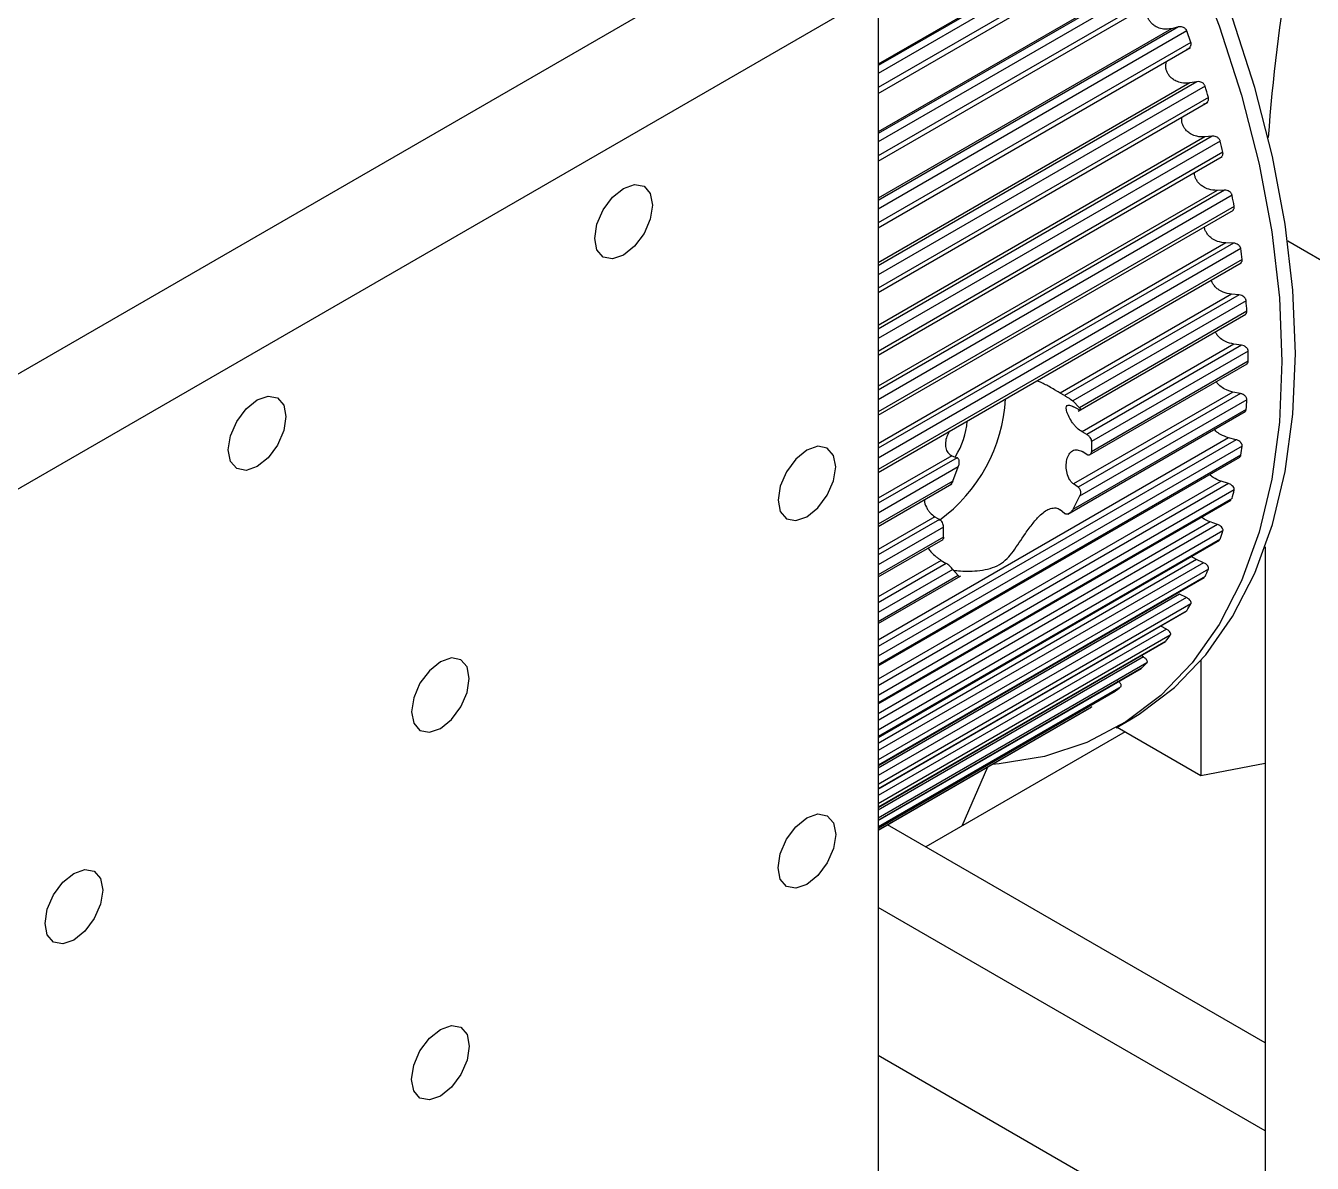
# Model space of a CAD drawing. Header units: millimetres. Extents: x -689 to -21, y -695 to 123.
# Drawn here: x -309.3 to -245.5, y -57.3 to -0.9 of the extents above; entities that cross this region are included whole.
import ezdxf

# ---------------------------------------------------------------- set-up
doc = ezdxf.new("R2010")
doc.units = ezdxf.units.MM

msp = doc.modelspace()

# ---------------------------------------------------------------- linework, layer by layer
at = {"color": 7, "linetype": 'Continuous', "lineweight": 25}
for p, q in [((-254.349, 4.426), (-267.003, -2.879)), ((-254.676, 4.291), (-267.003, -2.825)), ((-253.928, 4.274), (-267.003, -3.274)), ((-603.055, -187.544), (-271.953, 3.598)), ((-253.671, 3.717), (-267.003, -3.98)), ((-267.003, -4.269), (-253.677, 3.424)), ((-253.153, 1.737), (-267.003, -6.258)), ((-253.49, 1.627), (-267.003, -6.174)), ((-252.736, 1.562), (-267.003, -6.674)), ((-598.106, -190.401), (-267.003, 0.741)), ((-252.507, 0.999), (-267.003, -7.369)), ((-267.003, 0.741), (-267.003, -62.133)), ((-267.003, -7.632), (-252.523, 0.727)), ((-252.096, -0.972), (-267.003, -9.578)), ((-252.443, -1.059), (-267.003, -9.464)), ((-251.685, -1.171), (-267.003, -10.014)), ((-252.096, -0.972), (-252.443, -1.059)), ((-251.486, -1.736), (-251.685, -1.171)), ((-251.486, -1.736), (-267.003, -10.694)), ((-267.003, -10.93), (-251.51, -1.986)), ((-251.185, -3.687), (-267.003, -12.819)), ((-251.54, -3.75), (-267.003, -12.676)), ((-251.185, -3.687), (-251.54, -3.75)), ((-250.782, -3.907), (-267.003, -13.271)), ((-250.614, -4.471), (-267.003, -13.932)), ((-267.003, -14.143), (-250.645, -4.7)), ((-250.425, -6.391), (-267.003, -15.961)), ((-250.787, -6.429), (-267.003, -15.79)), ((-250.032, -6.63), (-267.003, -16.427)), ((-250.425, -6.391), (-250.787, -6.429)), ((-249.897, -7.189), (-267.003, -17.064)), ((-267.003, -17.25), (-249.933, -7.396)), ((-249.822, -9.066), (-267.003, -18.984)), ((-250.189, -9.08), (-267.003, -18.786)), ((-249.44, -9.322), (-267.003, -19.461)), ((-249.822, -9.066), (-250.189, -9.08)), ((-249.338, -9.873), (-267.003, -20.07)), ((-267.003, -20.233), (-249.378, -10.059)), ((-249.75, -11.687), (-267.003, -21.647)), ((-249.379, -11.696), (-267.003, -21.87)), ((-249.01, -11.968), (-267.003, -22.355)), ((-249.379, -11.696), (-249.75, -11.687)), ((-242.849, -13.814), (-246.683, -11.6)), ((-248.941, -12.506), (-267.003, -22.933)), ((-267.003, -23.074), (-248.985, -12.672)), ((-249.472, -14.233), (-257.965, -19.136)), ((-249.098, -14.265), (-257.75, -19.259)), ((-248.744, -14.55), (-257.348, -19.517)), ((-249.098, -14.265), (-249.472, -14.233)), ((-257.086, -20.029), (-248.754, -15.219)), ((-248.709, -15.074), (-257.005, -19.863)), ((-249.357, -16.703), (-256.888, -21.051)), ((-248.982, -16.757), (-256.651, -21.184)), ((-248.643, -17.053), (-256.416, -21.541)), ((-248.982, -16.757), (-249.357, -16.703)), ((-256.518, -22.204), (-248.689, -17.685)), ((-248.643, -17.559), (-256.416, -22.046)), ((-257.75, -19.259), (-257.965, -19.136)), ((-249.405, -19.082), (-257.307, -23.643)), ((-249.03, -19.156), (-249.405, -19.082)), ((-257.348, -19.517), (-257.005, -19.863)), ((-249.03, -19.156), (-257.077, -23.802)), ((-248.709, -19.462), (-257.005, -24.251)), ((-257.595, -25.137), (-248.789, -20.053)), ((-248.744, -19.946), (-257.348, -24.913)), ((-257.077, -19.937), (-257.307, -19.813)), ((-256.651, -21.184), (-256.888, -21.051)), ((-249.617, -21.354), (-267.003, -31.391)), ((-249.244, -21.449), (-267.003, -31.701)), ((-249.244, -21.449), (-249.617, -21.354)), ((-248.941, -21.761), (-267.003, -32.188)), ((-249.01, -22.221), (-267.003, -32.608)), ((-263.345, -22.242), (-267.003, -24.354)), ((-267.003, -32.673), (-249.053, -22.31)), ((-263.345, -22.242), (-263.088, -22.341)), ((-256.651, -22.175), (-256.888, -22.033)), ((-263.088, -22.341), (-267.003, -24.601)), ((-263.027, -22.795), (-267.003, -25.091)), ((-263.301, -23.497), (-263.027, -22.795)), ((-263.301, -23.497), (-267.003, -25.634)), ((-249.991, -23.506), (-267.003, -33.327)), ((-249.621, -23.621), (-249.991, -23.506)), ((-249.621, -23.621), (-267.003, -33.655)), ((-267.003, -25.754), (-263.345, -23.642)), ((-249.338, -23.937), (-267.003, -34.134)), ((-257.005, -24.251), (-257.348, -24.913)), ((-257.077, -23.802), (-257.307, -23.643)), ((-249.44, -24.369), (-267.003, -34.508)), ((-267.003, -34.558), (-249.48, -24.442)), ((-264.192, -25.268), (-267.003, -26.89)), ((-263.954, -25.4), (-267.003, -27.16)), ((-250.524, -25.525), (-267.003, -35.038)), ((-264.192, -25.268), (-263.954, -25.4)), ((-257.75, -25.101), (-257.965, -24.926)), ((-250.16, -25.658), (-250.524, -25.525)), ((-250.16, -25.658), (-267.003, -35.381)), ((-263.757, -25.778), (-267.003, -27.652)), ((-249.897, -25.976), (-267.003, -35.851)), ((-263.757, -26.284), (-267.003, -28.157)), ((-250.032, -26.378), (-267.003, -36.175)), ((-267.003, -28.257), (-263.781, -26.397)), ((-267.003, -36.212), (-250.067, -26.435)), ((-247.799, -26.767), (-247.799, -63.041)), ((-251.214, -27.398), (-267.003, -36.513)), ((-263.87, -27.432), (-267.003, -29.241)), ((-263.87, -27.432), (-263.625, -27.582)), ((-251.214, -27.398), (-251.475, -27.248)), ((-250.856, -27.548), (-251.214, -27.398)), ((-250.856, -27.548), (-267.003, -36.869)), ((-263.625, -27.582), (-267.003, -29.532)), ((-250.614, -27.865), (-267.003, -37.326)), ((-263.301, -27.885), (-267.003, -30.022)), ((-263.027, -28.191), (-263.301, -27.885)), ((-263.027, -28.191), (-267.003, -30.487)), ((-267.003, -30.568), (-262.903, -28.201)), ((-250.782, -28.235), (-267.003, -37.599)), ((-267.003, -37.625), (-250.811, -28.277)), ((-252.057, -29.114), (-267.003, -37.742)), ((-251.706, -29.279), (-267.003, -38.109)), ((-251.706, -29.279), (-252.057, -29.114)), ((-251.486, -29.593), (-267.003, -38.55)), ((-251.685, -29.929), (-267.003, -38.771)), ((-267.003, -38.787), (-251.707, -29.957)), ((-252.704, -30.84), (-267.003, -39.095)), ((-252.507, -31.149), (-267.003, -39.517)), ((-252.704, -30.84), (-252.983, -30.694)), ((-252.736, -31.448), (-267.003, -39.684)), ((-267.003, -39.693), (-252.75, -31.465)), ((-253.844, -32.223), (-267.003, -39.819)), ((-253.671, -32.524), (-267.003, -40.22)), ((-253.844, -32.223), (-253.953, -32.16)), ((-250.987, -32.403), (-250.987, -38.109)), ((-253.928, -32.784), (-267.003, -40.332)), ((-267.003, -40.336), (-253.932, -32.791)), ((-254.969, -33.709), (-267.003, -40.655)), ((-267.003, -40.712), (-255.248, -33.926)), ((-255.254, -33.929), (-267.003, -40.712)), ((-256.396, -34.696), (-267.003, -40.82)), ((-267.003, -40.821), (-256.552, -34.788)), ((-255.189, -35.733), (-254.517, -35.345)), ((-255.146, -35.708), (-250.987, -38.109)), ((-254.74, -35.943), (-264.631, -41.652)), ((-250.987, -38.109), (-247.799, -37.486)), ((-261.574, -37.687), (-262.844, -40.621)), ((-247.799, -51.369), (-266.537, -40.552)), ((-247.799, -55.734), (-267.003, -44.647)), ((-247.092, -63.49), (-267.003, -51.995))]:
    msp.add_line(p, q, dxfattribs=at)
at = {"color": 7, "linetype": 'Continuous', "lineweight": 25, "flags": 128}
for points in [[(-281.644, 33.941), (-279.022, 33.01), (-276.364, 31.769), (-273.693, 30.228), (-271.035, 28.4), (-268.413, 26.303), (-265.851, 23.955), (-263.372, 21.378), (-260.999, 18.595), (-258.753, 15.631), (-256.654, 12.513), (-254.721, 9.27), (-252.972, 5.93), (-251.424, 2.524), (-250.088, -0.917), (-248.979, -4.362), (-248.106, -7.78), (-247.476, -11.14), (-247.096, -14.412), (-246.969, -17.565)], [(-246.297, -17.177), (-246.425, -14.024), (-246.805, -10.753), (-247.434, -7.393), (-248.307, -3.974), (-249.417, -0.529), (-250.752, 2.912), (-252.301, 6.318), (-254.049, 9.658), (-255.982, 12.901), (-258.081, 16.019), (-260.327, 18.983), (-262.7, 21.766), (-265.179, 24.343), (-267.742, 26.691), (-270.363, 28.788), (-273.022, 30.615), (-275.692, 32.157), (-278.35, 33.398), (-280.972, 34.328)], [(-279.63, -12.285), (-280.178, -12.476), (-280.642, -12.385), (-280.953, -12.028), (-281.062, -11.458), (-280.953, -10.762), (-280.642, -10.047), (-280.178, -9.42), (-279.63, -8.978), (-279.082, -8.788), (-278.617, -8.878), (-278.307, -9.235), (-278.198, -9.805), (-278.307, -10.501), (-278.617, -11.216), (-279.082, -11.843), (-279.63, -12.285)], [(-254.517, -35.345), (-254.049, -35.062), (-252.301, -33.741), (-250.752, -32.124), (-249.417, -30.224), (-248.307, -28.06), (-247.434, -25.65), (-246.805, -23.017), (-246.425, -20.184), (-246.297, -17.177)], [(-246.969, -17.565), (-247.096, -20.572), (-247.476, -23.404), (-248.106, -26.038), (-248.979, -28.447), (-250.088, -30.612), (-251.424, -32.511), (-252.972, -34.129), (-254.721, -35.45), (-256.654, -36.462), (-258.753, -37.157), (-260.999, -37.527), (-261.343, -37.554)], [(-297.812, -22.782), (-298.36, -22.972), (-298.825, -22.882), (-299.135, -22.525), (-299.244, -21.955), (-299.135, -21.259), (-298.825, -20.544), (-298.36, -19.917), (-297.812, -19.475), (-297.265, -19.284), (-296.8, -19.375), (-296.49, -19.732), (-296.381, -20.302), (-296.49, -20.997), (-296.8, -21.713), (-297.265, -22.34), (-297.812, -22.782)], [(-270.538, -25.273), (-269.99, -24.831), (-269.526, -24.204), (-269.215, -23.488), (-269.106, -22.793), (-269.215, -22.223), (-269.526, -21.866), (-269.99, -21.775), (-270.538, -21.966), (-271.086, -22.408), (-271.551, -23.035), (-271.861, -23.75), (-271.97, -24.446), (-271.861, -25.016), (-271.551, -25.373), (-271.086, -25.463), (-270.538, -25.273)], [(-288.721, -35.769), (-288.173, -35.327), (-287.709, -34.701), (-287.398, -33.985), (-287.289, -33.289), (-287.398, -32.72), (-287.709, -32.362), (-288.173, -32.272), (-288.721, -32.462), (-289.269, -32.905), (-289.734, -33.531), (-290.044, -34.247), (-290.153, -34.943), (-290.044, -35.512), (-289.734, -35.87), (-289.269, -35.96), (-288.721, -35.769)], [(-270.538, -43.509), (-271.086, -43.699), (-271.551, -43.609), (-271.861, -43.252), (-271.97, -42.682), (-271.861, -41.986), (-271.551, -41.271), (-271.086, -40.644), (-270.538, -40.202), (-269.99, -40.011), (-269.526, -40.102), (-269.215, -40.459), (-269.106, -41.029), (-269.215, -41.724), (-269.526, -42.44), (-269.99, -43.067), (-270.538, -43.509)], [(-306.904, -46.266), (-307.452, -46.457), (-307.916, -46.366), (-308.227, -46.009), (-308.336, -45.439), (-308.227, -44.744), (-307.916, -44.028), (-307.452, -43.401), (-306.904, -42.959), (-306.356, -42.769), (-305.891, -42.859), (-305.581, -43.216), (-305.472, -43.786), (-305.581, -44.482), (-305.891, -45.197), (-306.356, -45.824), (-306.904, -46.266)], [(-288.721, -54.006), (-289.269, -54.196), (-289.734, -54.106), (-290.044, -53.749), (-290.153, -53.179), (-290.044, -52.483), (-289.734, -51.767), (-289.269, -51.141), (-288.721, -50.699), (-288.173, -50.508), (-287.709, -50.598), (-287.398, -50.956), (-287.289, -51.525), (-287.398, -52.221), (-287.709, -52.937), (-288.173, -53.563), (-288.721, -54.006)]]:
    msp.add_lwpolyline(points, dxfattribs=at)
at = {"color": 7, "linetype": 'Continuous', "lineweight": 25}
for centre, radius, start, end in [((-161.081, -12.651), 86.789, 164.29401, 175.91009), ((-305.038, -20.337), 56.689, 16.25288, 16.84735), ((-301.46, -19.374), 52.983, 13.2961, 13.91798), ((-297.495, -18.527), 48.929, 10.18792, 10.84369), ((-293.277, -17.867), 44.658, 6.89466, 7.5916), ((-288.946, -17.449), 40.306, 3.37862, 4.12486), ((-284.644, -17.306), 36.002, 359.5977, 0.4023), ((-268.68, -18.965), 8.012, 306.12166, 356.71735), ((-280.508, -17.449), 31.862, 355.5055, 356.37837), ((-266.43, -20.223), 3.86, 327.92134, 355.5587), ((-276.659, -17.867), 27.99, 351.0522, 352.00381), ((-273.202, -18.527), 24.469, 346.1867, 347.22754), ((-270.214, -19.374), 21.363, 340.86094, 342.00037), ((-267.748, -20.337), 18.714, 335.03692, 336.2815), ((-265.822, -21.332), 16.546, 328.69705, 330.04812), ((-264.428, -22.266), 14.867, 321.85694, 323.3079), ((-263.527, -23.043), 13.676, 314.57774, 316.11177), ((-263.052, -23.571), 12.965, 306.97253, 308.56209), ((-262.916, -23.763), 12.729, 299.99732, 300.80996)]:
    msp.add_arc(centre, radius, start, end, dxfattribs=at)
for points, knots in [([(-252.443, -1.059), (-252.576, -1.077), (-252.801, -1.107), (-253.097, -1.024), (-253.294, -0.916), (-253.439, -0.795), (-253.55, -0.657), (-253.627, -0.508), (-253.669, -0.348), (-253.674, -0.181), (-253.646, -0.019), (-253.598, 0.075), (-253.575, 0.119)], [0, 0, 0, 0, 0.200269, 0.336592, 0.429744, 0.516882, 0.598752, 0.676248, 0.753904, 0.835883, 0.923101, 1, 1, 1, 1]), ([(-251.685, -1.171), (-251.692, -1.154), (-251.708, -1.119), (-251.745, -1.071), (-251.794, -1.028), (-251.864, -0.987), (-251.969, -0.956), (-252.05, -0.966), (-252.096, -0.972)], [0, 0, 0, 0, 0.111503, 0.229876, 0.356408, 0.492158, 0.709703, 1, 1, 1, 1]), ([(-251.706, -2.081), (-251.663, -2.066), (-251.588, -2.041), (-251.52, -1.97), (-251.487, -1.907), (-251.473, -1.852), (-251.471, -1.793), (-251.481, -1.755), (-251.486, -1.736)], [0, 0, 0, 0, 0.290662, 0.507646, 0.635159, 0.756001, 0.879996, 1, 1, 1, 1]), ([(-251.54, -3.75), (-251.676, -3.759), (-251.904, -3.774), (-252.198, -3.675), (-252.391, -3.556), (-252.53, -3.428), (-252.634, -3.287), (-252.703, -3.136), (-252.735, -2.978), (-252.734, -2.816), (-252.702, -2.716), (-252.686, -2.666)], [0, 0, 0, 0, 0.218199, 0.366727, 0.468218, 0.563158, 0.652357, 0.736792, 0.8214, 0.910718, 1, 1, 1, 1]), ([(-250.782, -3.907), (-250.788, -3.89), (-250.802, -3.855), (-250.837, -3.806), (-250.883, -3.761), (-250.952, -3.717), (-251.056, -3.679), (-251.138, -3.684), (-251.185, -3.687)], [0, 0, 0, 0, 0.111503, 0.229876, 0.356408, 0.492158, 0.709703, 1, 1, 1, 1]), ([(-250.856, -4.793), (-250.812, -4.782), (-250.734, -4.762), (-250.662, -4.697), (-250.625, -4.638), (-250.608, -4.584), (-250.602, -4.528), (-250.61, -4.49), (-250.614, -4.471)], [0, 0, 0, 0, 0.290663, 0.507646, 0.637159, 0.755543, 0.878681, 1, 1, 1, 1]), ([(-250.787, -6.429), (-250.925, -6.429), (-251.156, -6.429), (-251.446, -6.315), (-251.634, -6.187), (-251.767, -6.054), (-251.863, -5.91), (-251.924, -5.759), (-251.945, -5.603), (-251.944, -5.494), (-251.927, -5.442), (-251.926, -5.439)], [0, 0, 0, 0, 0.2382191, 0.4003748, 0.5111786, 0.6148297, 0.7122129, 0.8043943, 0.8967653, 0.9942792, 1, 1, 1, 1]), ([(-250.032, -6.63), (-250.038, -6.613), (-250.049, -6.578), (-250.081, -6.528), (-250.126, -6.481), (-250.192, -6.434), (-250.295, -6.391), (-250.378, -6.391), (-250.425, -6.391)], [0, 0, 0, 0, 0.111503, 0.229876, 0.356408, 0.492158, 0.709703, 1, 1, 1, 1]), ([(-249.952, -7.394), (-249.94, -7.379), (-249.917, -7.35), (-249.897, -7.299), (-249.888, -7.245), (-249.894, -7.207), (-249.897, -7.189)], [0, 0, 0, 0, 0.266263, 0.510677, 0.750934, 1, 1, 1, 1]), ([(-250.189, -9.08), (-250.328, -9.072), (-250.561, -9.057), (-250.847, -8.928), (-251.028, -8.792), (-251.154, -8.655), (-251.243, -8.509), (-251.293, -8.359), (-251.31, -8.249), (-251.301, -8.193), (-251.3, -8.185)], [0, 0, 0, 0, 0.261302, 0.439171, 0.560712, 0.674407, 0.781226, 0.88234, 0.983662, 1, 1, 1, 1]), ([(-249.44, -9.322), (-249.445, -9.305), (-249.454, -9.271), (-249.484, -9.22), (-249.525, -9.172), (-249.59, -9.122), (-249.691, -9.074), (-249.774, -9.069), (-249.822, -9.066)], [0, 0, 0, 0, 0.111503, 0.229876, 0.356408, 0.492158, 0.709703, 1, 1, 1, 1]), ([(-249.406, -10.068), (-249.393, -10.054), (-249.368, -10.027), (-249.344, -9.979), (-249.332, -9.927), (-249.336, -9.891), (-249.338, -9.873)], [0, 0, 0, 0, 0.269051, 0.51686, 0.748138, 1, 1, 1, 1]), ([(-249.75, -11.687), (-249.889, -11.67), (-250.123, -11.642), (-250.403, -11.499), (-250.578, -11.356), (-250.697, -11.215), (-250.774, -11.068), (-250.813, -10.957), (-250.814, -10.898), (-250.814, -10.888)], [0, 0, 0, 0, 0.289019, 0.485755, 0.620187, 0.745942, 0.864092, 0.975931, 1, 1, 1, 1]), ([(-249.01, -11.968), (-249.013, -11.951), (-249.02, -11.917), (-249.047, -11.866), (-249.086, -11.817), (-249.148, -11.765), (-249.247, -11.712), (-249.331, -11.701), (-249.379, -11.696)], [0, 0, 0, 0, 0.111503, 0.229876, 0.356408, 0.492158, 0.709703, 1, 1, 1, 1]), ([(-249.022, -12.691), (-249.008, -12.678), (-248.98, -12.654), (-248.954, -12.608), (-248.939, -12.559), (-248.94, -12.524), (-248.941, -12.506)], [0, 0, 0, 0, 0.271544, 0.522786, 0.755747, 1, 1, 1, 1]), ([(-249.472, -14.233), (-249.611, -14.208), (-249.846, -14.166), (-250.118, -14.011), (-250.286, -13.862), (-250.394, -13.719), (-250.455, -13.606), (-250.468, -13.543), (-250.471, -13.53)], [0, 0, 0, 0, 0.3231915, 0.5431881, 0.6935154, 0.8341387, 0.9662584, 1, 1, 1, 1]), ([(-248.744, -14.55), (-248.746, -14.534), (-248.751, -14.5), (-248.775, -14.45), (-248.811, -14.4), (-248.87, -14.346), (-248.966, -14.289), (-249.05, -14.273), (-249.098, -14.265)], [0, 0, 0, 0, 0.111503, 0.229876, 0.356408, 0.492158, 0.709703, 1, 1, 1, 1]), ([(-248.798, -15.243), (-248.784, -15.233), (-248.756, -15.212), (-248.728, -15.17), (-248.71, -15.123), (-248.709, -15.09), (-248.709, -15.074)], [0, 0, 0, 0, 0.25194, 0.513804, 0.75793, 1, 1, 1, 1]), ([(-249.357, -16.703), (-249.495, -16.67), (-249.729, -16.615), (-249.994, -16.45), (-250.151, -16.295), (-250.238, -16.181), (-250.265, -16.112), (-250.272, -16.095)], [0, 0, 0, 0, 0.366994, 0.616807, 0.787508, 0.94719, 1, 1, 1, 1]), ([(-248.735, -16.871), (-248.772, -16.843), (-248.845, -16.786), (-248.936, -16.767), (-248.982, -16.757)], [0, 0, 0, 0, 0.498929, 1, 1, 1, 1]), ([(-248.643, -17.053), (-248.644, -17.038), (-248.647, -17.007), (-248.665, -16.96), (-248.693, -16.913), (-248.721, -16.885), (-248.735, -16.871)], [0, 0, 0, 0, 0.2348693, 0.4783098, 0.7326672, 1, 1, 1, 1]), ([(-248.742, -17.714), (-248.728, -17.705), (-248.699, -17.687), (-248.668, -17.649), (-248.647, -17.605), (-248.644, -17.574), (-248.643, -17.559)], [0, 0, 0, 0, 0.243069, 0.511291, 0.762687, 1, 1, 1, 1]), ([(-257.965, -19.136), (-258, -19.116), (-258.069, -19.077), (-258.234, -18.98), (-258.45, -18.851), (-258.707, -18.709), (-258.942, -18.591), (-259.077, -18.553), (-259.141, -18.535)], [0, 0, 0, 0, 0.100891, 0.201343, 0.40219, 0.590268, 0.804875, 1, 1, 1, 1]), ([(-249.405, -19.082), (-249.543, -19.041), (-249.776, -18.974), (-250.029, -18.798), (-250.162, -18.665), (-250.206, -18.591), (-250.22, -18.568)], [0, 0, 0, 0, 0.425979, 0.715944, 0.914081, 1, 1, 1, 1]), ([(-257.75, -19.259), (-257.736, -19.267), (-257.708, -19.283), (-257.653, -19.315), (-257.592, -19.351), (-257.522, -19.396), (-257.431, -19.453), (-257.38, -19.493), (-257.348, -19.517)], [0, 0, 0, 0, 0.109822, 0.22767, 0.357166, 0.501057, 0.69007, 1, 1, 1, 1]), ([(-256.888, -21.051), (-256.971, -20.996), (-257.095, -20.914), (-257.25, -20.746), (-257.39, -20.564), (-257.542, -20.317), (-257.648, -20.052), (-257.686, -19.849), (-257.637, -19.74), (-257.539, -19.72), (-257.417, -19.757), (-257.344, -19.794), (-257.307, -19.813)], [0, 0, 0, 0, 0.125171, 0.186681, 0.25081, 0.375248, 0.500826, 0.624154, 0.751482, 0.879247, 0.939199, 1, 1, 1, 1]), ([(-248.709, -19.462), (-248.709, -19.446), (-248.71, -19.415), (-248.728, -19.366), (-248.758, -19.317), (-248.81, -19.259), (-248.9, -19.195), (-248.983, -19.17), (-249.03, -19.156)], [0, 0, 0, 0, 0.114372, 0.230494, 0.3553, 0.489798, 0.711341, 1, 1, 1, 1]), ([(-257.077, -19.937), (-257.064, -19.944), (-257.037, -19.957), (-257.006, -19.967), (-256.983, -19.966), (-256.965, -19.955), (-256.961, -19.925), (-256.99, -19.883), (-257.005, -19.863)], [0, 0, 0, 0, 0.120049, 0.237962, 0.36031, 0.493006, 0.747889, 1, 1, 1, 1]), ([(-248.812, -20.065), (-248.799, -20.053), (-248.774, -20.032), (-248.751, -19.99), (-248.746, -19.96), (-248.744, -19.946)], [0, 0, 0, 0, 0.354355, 0.68648, 1, 1, 1, 1]), ([(-263.459, -21.028), (-263.508, -21.111), (-263.611, -21.285), (-263.67, -21.572), (-263.662, -21.858), (-263.572, -22.061), (-263.457, -22.187), (-263.383, -22.224), (-263.345, -22.242)], [0, 0, 0, 0, 0.193971, 0.408853, 0.59753, 0.79848, 0.898984, 1, 1, 1, 1]), ([(-249.617, -21.354), (-249.752, -21.306), (-249.98, -21.226), (-250.211, -21.062), (-250.292, -20.963), (-250.316, -20.935)], [0, 0, 0, 0, 0.5103609, 0.8577637, 1, 1, 1, 1]), ([(-256.651, -21.184), (-256.625, -21.201), (-256.584, -21.227), (-256.531, -21.284), (-256.481, -21.35), (-256.433, -21.442), (-256.422, -21.508), (-256.416, -21.541)], [0, 0, 0, 0, 0.225429, 0.356872, 0.500526, 0.750239, 1, 1, 1, 1]), ([(-256.416, -21.541), (-256.413, -21.633), (-256.405, -21.799), (-256.413, -21.97), (-256.416, -22.046)], [0, 0, 0, 0, 0.559946, 1, 1, 1, 1]), ([(-248.941, -21.761), (-248.94, -21.746), (-248.939, -21.715), (-248.954, -21.668), (-248.98, -21.62), (-249.029, -21.562), (-249.115, -21.494), (-249.198, -21.465), (-249.244, -21.449)], [0, 0, 0, 0, 0.118959, 0.232226, 0.354726, 0.487412, 0.713305, 1, 1, 1, 1]), ([(-257.307, -23.643), (-257.344, -23.614), (-257.417, -23.556), (-257.539, -23.387), (-257.637, -23.119), (-257.686, -22.768), (-257.648, -22.43), (-257.543, -22.149), (-257.391, -22.005), (-257.25, -21.949), (-257.095, -21.936), (-256.971, -21.994), (-256.888, -22.033)], [0, 0, 0, 0, 0.06076, 0.120686, 0.24843, 0.375647, 0.498997, 0.624482, 0.74891, 0.813129, 0.874711, 1, 1, 1, 1]), ([(-256.651, -22.175), (-256.637, -22.183), (-256.609, -22.197), (-256.554, -22.208), (-256.491, -22.192), (-256.443, -22.147), (-256.422, -22.093), (-256.418, -22.062), (-256.416, -22.046)], [0, 0, 0, 0, 0.1238923, 0.245174, 0.4997666, 0.7544505, 0.875916, 1, 1, 1, 1]), ([(-249.085, -22.328), (-249.072, -22.319), (-249.046, -22.3), (-249.02, -22.263), (-249.013, -22.235), (-249.01, -22.221)], [0, 0, 0, 0, 0.341564, 0.680269, 1, 1, 1, 1]), ([(-263.027, -22.795), (-263.008, -22.742), (-262.978, -22.656), (-262.971, -22.542), (-262.984, -22.464), (-263.009, -22.406), (-263.043, -22.363), (-263.073, -22.348), (-263.088, -22.341)], [0, 0, 0, 0, 0.309892, 0.498919, 0.64281, 0.772309, 0.890164, 1, 1, 1, 1]), ([(-263.301, -23.497), (-263.317, -23.537), (-263.348, -23.61), (-263.4, -23.656), (-263.425, -23.678)], [0, 0, 0, 0, 0.5390194, 1, 1, 1, 1]), ([(-249.991, -23.506), (-250.127, -23.454), (-250.34, -23.372), (-250.501, -23.23), (-250.559, -23.18)], [0, 0, 0, 0, 0.641876, 1, 1, 1, 1]), ([(-257.077, -23.802), (-257.065, -23.812), (-257.039, -23.833), (-257.007, -23.878), (-256.982, -23.934), (-256.963, -24.015), (-256.961, -24.127), (-256.99, -24.208), (-257.005, -24.251)], [0, 0, 0, 0, 0.112458, 0.231376, 0.357839, 0.492747, 0.728069, 1, 1, 1, 1]), ([(-249.338, -23.937), (-249.336, -23.922), (-249.333, -23.895), (-249.345, -23.84), (-249.387, -23.769), (-249.462, -23.699), (-249.545, -23.648), (-249.595, -23.63), (-249.621, -23.621)], [0, 0, 0, 0, 0.122834, 0.215424, 0.426837, 0.68709, 0.837015, 1, 1, 1, 1]), ([(-264.707, -24.428), (-264.708, -24.441), (-264.714, -24.562), (-264.636, -24.748), (-264.531, -24.948), (-264.395, -25.129), (-264.274, -25.212), (-264.192, -25.268)], [0, 0, 0, 0, 0.036992, 0.356085, 0.520772, 0.6787, 1, 1, 1, 1]), ([(-263.272, -27.918), (-263.157, -27.933), (-262.791, -27.98), (-261.962, -27.968), (-260.913, -27.722), (-260.285, -27), (-259.802, -26.245), (-259.348, -25.61), (-259.006, -25.221), (-258.709, -24.979), (-258.451, -24.847), (-258.234, -24.821), (-258.069, -24.857), (-258, -24.903), (-257.965, -24.926)], [0, 0, 0, 0, 0.070298, 0.224708, 0.379158, 0.533697, 0.687515, 0.773061, 0.843533, 0.885233, 0.921869, 0.960877, 0.980389, 1, 1, 1, 1]), ([(-263.757, -25.778), (-263.759, -25.743), (-263.763, -25.673), (-263.806, -25.559), (-263.871, -25.459), (-263.926, -25.42), (-263.954, -25.4)], [0, 0, 0, 0, 0.250006, 0.500219, 0.749413, 1, 1, 1, 1]), ([(-257.75, -25.101), (-257.734, -25.111), (-257.703, -25.13), (-257.646, -25.135), (-257.587, -25.125), (-257.512, -25.094), (-257.423, -25.028), (-257.374, -24.953), (-257.348, -24.913)], [0, 0, 0, 0, 0.12393, 0.247422, 0.370628, 0.500053, 0.739362, 1, 1, 1, 1]), ([(-250.524, -25.525), (-250.661, -25.469), (-250.818, -25.405), (-250.933, -25.302), (-250.947, -25.289)], [0, 0, 0, 0, 0.874018, 1, 1, 1, 1]), ([(-263.757, -26.284), (-263.76, -26.192), (-263.766, -26.027), (-263.76, -25.854), (-263.757, -25.778)], [0, 0, 0, 0, 0.559946, 1, 1, 1, 1]), ([(-249.897, -25.976), (-249.894, -25.961), (-249.888, -25.935), (-249.898, -25.881), (-249.935, -25.811), (-250.006, -25.742), (-250.086, -25.689), (-250.134, -25.668), (-250.16, -25.658)], [0, 0, 0, 0, 0.122033, 0.227273, 0.433033, 0.689403, 0.837975, 1, 1, 1, 1]), ([(-263.757, -26.284), (-263.757, -26.299), (-263.757, -26.328), (-263.771, -26.378), (-263.795, -26.397), (-263.811, -26.41)], [0, 0, 0, 0, 0.248025, 0.490835, 1, 1, 1, 1]), ([(-264.527, -26.828), (-264.481, -26.89), (-264.37, -27.038), (-264.172, -27.217), (-263.994, -27.353), (-263.912, -27.406), (-263.87, -27.432)], [0, 0, 0, 0, 0.269563, 0.645085, 0.821296, 1, 1, 1, 1]), ([(-263.301, -27.885), (-263.321, -27.859), (-263.358, -27.809), (-263.447, -27.716), (-263.542, -27.636), (-263.599, -27.599), (-263.625, -27.582)], [0, 0, 0, 0, 0.294688, 0.564209, 0.797735, 1, 1, 1, 1]), ([(-250.614, -27.865), (-250.61, -27.852), (-250.602, -27.826), (-250.608, -27.773), (-250.643, -27.704), (-250.708, -27.636), (-250.784, -27.582), (-250.831, -27.559), (-250.856, -27.548)], [0, 0, 0, 0, 0.120615, 0.239842, 0.439669, 0.691912, 0.839028, 1, 1, 1, 1]), ([(-263.027, -28.191), (-263.01, -28.206), (-262.978, -28.233), (-262.968, -28.245), (-262.977, -28.242), (-262.978, -28.241)], [0, 0, 0, 0, 0.484695, 0.929802, 1, 1, 1, 1]), ([(-251.486, -29.593), (-251.481, -29.581), (-251.471, -29.557), (-251.473, -29.507), (-251.503, -29.439), (-251.564, -29.371), (-251.636, -29.315), (-251.682, -29.291), (-251.706, -29.279)], [0, 0, 0, 0, 0.119134, 0.242986, 0.446912, 0.69458, 0.840122, 1, 1, 1, 1]), ([(-252.507, -31.149), (-252.501, -31.139), (-252.489, -31.117), (-252.486, -31.069), (-252.512, -31.003), (-252.583, -30.916), (-252.661, -30.867), (-252.704, -30.84)], [0, 0, 0, 0, 0.11773, 0.240916, 0.45558, 0.698447, 1, 1, 1, 1]), ([(-253.671, -32.524), (-253.664, -32.515), (-253.649, -32.496), (-253.643, -32.451), (-253.663, -32.387), (-253.73, -32.301), (-253.803, -32.251), (-253.844, -32.223)], [0, 0, 0, 0, 0.115923, 0.237714, 0.464079, 0.701299, 1, 1, 1, 1]), ([(-254.969, -33.709), (-254.962, -33.701), (-254.946, -33.685), (-254.937, -33.653), (-254.941, -33.617), (-254.96, -33.568), (-255.011, -33.497), (-255.081, -33.446), (-255.12, -33.418)], [0, 0, 0, 0, 0.114083, 0.234568, 0.362819, 0.474869, 0.704778, 1, 1, 1, 1])]:
    msp.add_open_spline(points, degree=3, knots=knots, dxfattribs=at)

doc.saveas('drawing.dxf')
